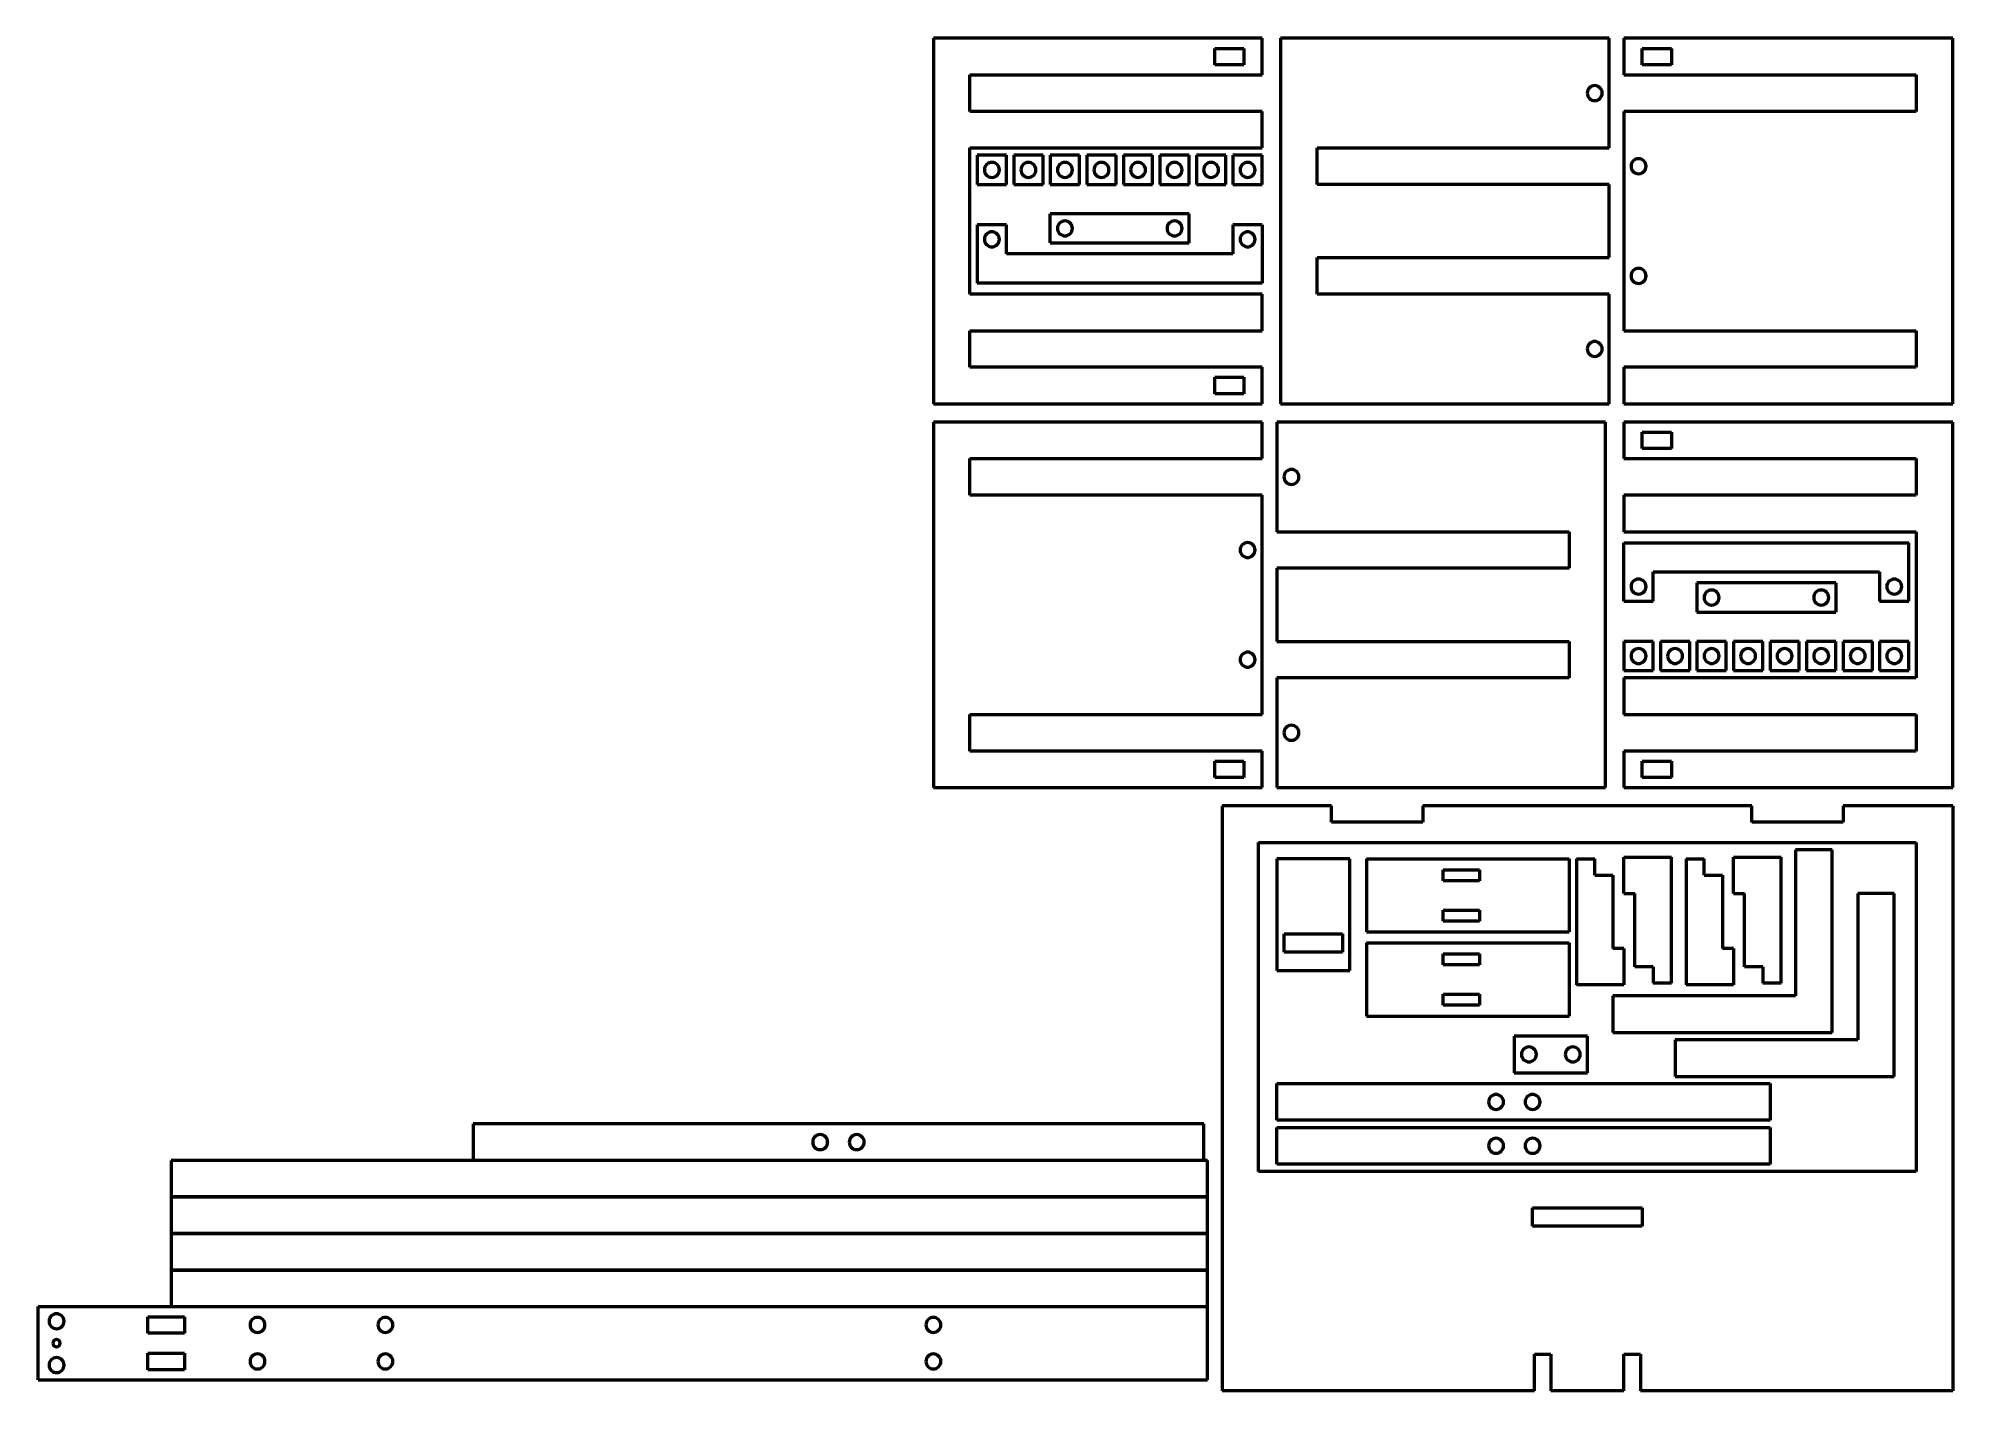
# Model space of a CAD drawing. Header units: millimetres. Extents: x 55 to 579, y 14 to 384.
import ezdxf

# ---------------------------------------------------------------- set-up
doc = ezdxf.new("R2010")
doc.units = ezdxf.units.MM
doc.header["$LTSCALE"] = 0.75
doc.layers.add('Visible', color=7, linetype='Continuous', lineweight=50)

msp = doc.modelspace()

# ---------------------------------------------------------------- linework, layer by layer
at = {"layer": 'Visible'}
for p, q in [((300.088375, 384.001026), (300.088375, 284.001026)), ((390.088375, 384.001026), (300.088375, 384.001026)), ((390.088375, 374.001026), (390.088375, 384.001026)), ((395.088375, 384.001026), (395.088375, 284.001026)), ((485.088375, 384.001026), (395.088375, 384.001026)), ((485.088375, 354.001026), (485.088375, 384.001026)), ((489.08837, 384.001029), (489.08837, 374.001029)), ((579.08837, 384.001029), (489.08837, 384.001029)), ((579.08837, 284.001029), (579.08837, 384.001029)), ((377.088371, 376.751026), (377.088371, 381.251026)), ((377.088371, 381.251026), (385.088371, 381.251026)), ((385.088371, 381.251026), (385.088371, 376.751026)), ((494.08837, 381.251029), (502.08837, 381.251029)), ((494.08837, 376.751029), (494.08837, 381.251029)), ((502.08837, 381.251029), (502.08837, 376.751029)), ((310.088375, 364.001026), (310.088375, 374.001026)), ((310.088375, 374.001026), (390.088375, 374.001026)), ((385.088371, 376.751026), (377.088371, 376.751026)), ((489.08837, 374.001029), (569.08837, 374.001029)), ((502.08837, 376.751029), (494.08837, 376.751029)), ((569.08837, 374.001029), (569.08837, 364.001029)), ((390.088375, 364.001026), (310.088375, 364.001026)), ((390.088375, 354.001026), (390.088375, 364.001026)), ((489.08837, 364.001029), (489.08837, 304.001029)), ((569.08837, 364.001029), (489.08837, 364.001029)), ((310.088375, 314.001026), (310.088375, 354.001026)), ((310.088375, 354.001026), (390.088375, 354.001026)), ((320.088375, 352.001026), (312.088375, 352.001026)), ((312.088375, 352.001026), (312.088375, 344.001026)), ((320.088375, 344.001026), (320.088375, 352.001026)), ((330.088375, 352.001026), (322.088375, 352.001026)), ((322.088375, 352.001026), (322.088375, 344.001026)), ((330.088375, 344.001026), (330.088375, 352.001026)), ((340.088375, 352.001026), (332.088375, 352.001026)), ((332.088375, 352.001026), (332.088375, 344.001026)), ((340.088375, 344.001026), (340.088375, 352.001026)), ((350.088375, 352.001026), (342.088375, 352.001026)), ((342.088375, 352.001026), (342.088375, 344.001026)), ((350.088375, 344.001026), (350.088375, 352.001026)), ((360.088375, 352.001026), (352.088375, 352.001026)), ((352.088375, 352.001026), (352.088375, 344.001026)), ((360.088375, 344.001026), (360.088375, 352.001026)), ((370.088375, 352.001026), (362.088375, 352.001026)), ((362.088375, 352.001026), (362.088375, 344.001026)), ((370.088375, 344.001026), (370.088375, 352.001026)), ((380.088375, 352.001026), (372.088375, 352.001026)), ((372.088375, 352.001026), (372.088375, 344.001026)), ((380.088375, 344.001026), (380.088375, 352.001026)), ((390.088375, 352.001026), (382.088375, 352.001026)), ((382.088375, 352.001026), (382.088375, 344.001026)), ((390.088375, 344.001026), (390.088375, 352.001026)), ((405.088375, 354.001026), (485.088375, 354.001026)), ((405.088375, 344.001026), (405.088375, 354.001026)), ((312.088375, 344.001026), (320.088375, 344.001026)), ((322.088375, 344.001026), (330.088375, 344.001026)), ((332.088375, 344.001026), (340.088375, 344.001026)), ((342.088375, 344.001026), (350.088375, 344.001026)), ((352.088375, 344.001026), (360.088375, 344.001026)), ((362.088375, 344.001026), (370.088375, 344.001026)), ((372.088375, 344.001026), (380.088375, 344.001026)), ((382.088375, 344.001026), (390.088375, 344.001026)), ((485.088375, 344.001026), (405.088375, 344.001026)), ((485.088375, 324.001026), (485.088375, 344.001026)), ((332.088372, 328.001027), (332.088372, 336.001027)), ((370.088373, 336.001027), (332.088372, 336.001027)), ((370.088373, 328.001023), (370.088373, 336.001027)), ((320.088372, 333.001027), (312.088372, 333.001027)), ((312.088372, 333.001027), (312.088372, 317.001027)), ((320.088372, 325.001027), (320.088372, 333.001027)), ((382.088372, 333.001027), (382.088372, 325.001027)), ((390.088372, 333.001027), (382.088372, 333.001027)), ((390.088372, 333.001027), (390.088372, 317.001027)), ((382.088372, 325.001027), (320.088372, 325.001027)), ((332.088372, 328.001023), (370.088373, 328.001023)), ((405.088375, 324.001026), (485.088375, 324.001026)), ((405.088375, 314.001026), (405.088375, 324.001026)), ((390.088372, 317.001027), (312.088372, 317.001027)), ((390.088375, 314.001026), (310.088375, 314.001026)), ((390.088375, 304.001026), (390.088375, 314.001026)), ((485.088375, 314.001026), (405.088375, 314.001026)), ((485.088375, 284.001026), (485.088375, 314.001026)), ((310.088375, 304.001026), (390.088375, 304.001026)), ((310.088375, 294.001026), (310.088375, 304.001026)), ((489.08837, 304.001029), (569.08837, 304.001029)), ((569.08837, 304.001029), (569.08837, 294.001029)), ((390.088375, 294.001026), (310.088375, 294.001026)), ((390.088375, 284.001026), (390.088375, 294.001026)), ((489.08837, 294.001029), (489.08837, 284.001029)), ((569.08837, 294.001029), (489.08837, 294.001029)), ((377.088375, 286.751026), (377.088375, 291.251026)), ((377.088375, 291.251026), (385.088375, 291.251026)), ((385.088375, 291.251026), (385.088375, 286.751026)), ((300.088375, 284.001026), (390.088375, 284.001026)), ((385.088375, 286.751026), (377.088375, 286.751026)), ((395.088375, 284.001026), (485.088375, 284.001026)), ((489.08837, 284.001029), (579.08837, 284.001029)), ((300.088375, 279.001026), (300.088375, 179.001026)), ((390.088375, 279.001026), (300.088375, 279.001026)), ((390.088375, 269.001026), (390.088375, 279.001026)), ((394.08837, 279.001029), (394.08837, 249.001029)), ((484.08837, 279.001029), (394.08837, 279.001029)), ((484.08837, 179.001029), (484.08837, 279.001029)), ((489.08837, 279.001029), (489.08837, 269.001029)), ((579.08837, 279.001029), (489.08837, 279.001029)), ((579.08837, 179.001029), (579.08837, 279.001029)), ((494.08837, 271.751029), (494.08837, 276.251029)), ((494.08837, 276.251029), (502.08837, 276.251029)), ((502.08837, 276.251029), (502.08837, 271.751029)), ((310.088375, 269.001026), (390.088375, 269.001026)), ((310.088375, 259.001026), (310.088375, 269.001026)), ((489.08837, 269.001029), (569.08837, 269.001029)), ((502.08837, 271.751029), (494.08837, 271.751029)), ((569.08837, 269.001029), (569.08837, 259.001029)), ((390.088375, 259.001026), (310.088375, 259.001026)), ((390.088375, 199.001026), (390.088375, 259.001026)), ((569.08837, 259.001029), (489.08837, 259.001029)), ((489.08837, 259.001029), (489.08837, 249.001029)), ((394.08837, 249.001029), (474.08837, 249.001029)), ((474.08837, 249.001029), (474.08837, 239.001029)), ((489.08837, 249.001029), (569.08837, 249.001029)), ((569.08837, 249.001029), (569.08837, 209.001029)), ((489.088372, 246.001027), (567.088372, 246.001027)), ((489.088372, 230.001027), (489.088372, 246.001027)), ((567.088372, 230.001027), (567.088372, 246.001027)), ((394.08837, 239.001029), (394.08837, 219.001029)), ((474.08837, 239.001029), (394.08837, 239.001029)), ((497.088372, 230.001027), (497.088372, 238.001027)), ((497.088372, 238.001027), (559.088372, 238.001027)), ((559.088372, 238.001027), (559.088372, 230.001027)), ((547.088372, 235.001031), (509.088371, 235.001031)), ((509.088371, 235.001031), (509.088371, 227.001027)), ((547.088372, 235.001027), (547.088372, 227.001027)), ((489.088372, 230.001027), (497.088372, 230.001027)), ((509.088371, 227.001027), (547.088372, 227.001027)), ((559.088372, 230.001027), (567.088372, 230.001027)), ((394.08837, 219.001029), (474.08837, 219.001029)), ((474.08837, 219.001029), (474.08837, 209.001029)), ((489.08837, 219.001029), (489.08837, 211.001029)), ((497.08837, 219.001029), (489.08837, 219.001029)), ((497.08837, 211.001029), (497.08837, 219.001029)), ((499.08837, 219.001029), (499.08837, 211.001029)), ((507.08837, 219.001029), (499.08837, 219.001029)), ((507.08837, 211.001029), (507.08837, 219.001029)), ((509.08837, 219.001029), (509.08837, 211.001029)), ((517.08837, 219.001029), (509.08837, 219.001029)), ((517.08837, 211.001029), (517.08837, 219.001029)), ((519.08837, 219.001029), (519.08837, 211.001029)), ((527.08837, 219.001029), (519.08837, 219.001029)), ((527.08837, 211.001029), (527.08837, 219.001029)), ((529.08837, 219.001029), (529.08837, 211.001029)), ((537.08837, 219.001029), (529.08837, 219.001029)), ((537.08837, 211.001029), (537.08837, 219.001029)), ((539.08837, 219.001029), (539.08837, 211.001029)), ((547.08837, 219.001029), (539.08837, 219.001029)), ((547.08837, 211.001029), (547.08837, 219.001029)), ((549.08837, 219.001029), (549.08837, 211.001029)), ((557.08837, 219.001029), (549.08837, 219.001029)), ((557.08837, 211.001029), (557.08837, 219.001029)), ((559.08837, 219.001029), (559.08837, 211.001029)), ((567.08837, 219.001029), (559.08837, 219.001029)), ((567.08837, 211.001029), (567.08837, 219.001029)), ((489.08837, 211.001029), (497.08837, 211.001029)), ((499.08837, 211.001029), (507.08837, 211.001029)), ((509.08837, 211.001029), (517.08837, 211.001029)), ((519.08837, 211.001029), (527.08837, 211.001029)), ((529.08837, 211.001029), (537.08837, 211.001029)), ((539.08837, 211.001029), (547.08837, 211.001029)), ((549.08837, 211.001029), (557.08837, 211.001029)), ((559.08837, 211.001029), (567.08837, 211.001029)), ((394.08837, 209.001029), (394.08837, 179.001029)), ((474.08837, 209.001029), (394.08837, 209.001029)), ((569.08837, 209.001029), (489.08837, 209.001029)), ((489.08837, 209.001029), (489.08837, 199.001029)), ((310.088375, 199.001026), (390.088375, 199.001026)), ((310.088375, 189.001026), (310.088375, 199.001026)), ((489.08837, 199.001029), (569.08837, 199.001029)), ((569.08837, 199.001029), (569.08837, 189.001029)), ((390.088375, 189.001026), (310.088375, 189.001026)), ((390.088375, 179.001026), (390.088375, 189.001026)), ((569.08837, 189.001029), (489.08837, 189.001029)), ((489.08837, 189.001029), (489.08837, 179.001029)), ((377.088375, 181.751026), (377.088375, 186.251026)), ((377.088375, 186.251026), (385.088375, 186.251026)), ((385.088375, 186.251026), (385.088375, 181.751026)), ((494.088374, 186.251029), (502.088374, 186.251029)), ((494.088374, 181.751029), (494.088374, 186.251029)), ((502.088374, 186.251029), (502.088374, 181.751029)), ((300.088375, 179.001026), (390.088375, 179.001026)), ((385.088375, 181.751026), (377.088375, 181.751026)), ((394.08837, 179.001029), (484.08837, 179.001029)), ((489.08837, 179.001029), (579.08837, 179.001029)), ((502.088374, 181.751029), (494.088374, 181.751029)), ((409.08837, 174.001029), (379.08837, 174.001029)), ((379.08837, 174.001029), (379.08837, 14.001029)), ((409.08837, 169.501029), (409.08837, 174.001029)), ((524.08837, 174.001029), (434.08837, 174.001029)), ((434.08837, 174.001029), (434.08837, 169.501029)), ((524.08837, 169.501029), (524.08837, 174.001029)), ((579.08837, 174.001029), (549.08837, 174.001029)), ((549.08837, 174.001029), (549.08837, 169.501029)), ((579.08837, 174.001029), (579.08837, 14.001029)), ((434.08837, 169.501029), (409.08837, 169.501029)), ((549.08837, 169.501029), (524.08837, 169.501029)), ((389.08837, 164.001029), (569.08837, 164.001029)), ((389.08837, 74.001029), (389.08837, 164.001029)), ((569.08837, 164.001029), (569.08837, 74.001029)), ((394.08837, 159.501029), (394.08837, 129.001029)), ((414.08837, 159.501029), (394.08837, 159.501029)), ((414.08837, 129.001029), (414.08837, 159.501029)), ((418.58837, 159.501029), (418.58837, 139.501029)), ((418.58837, 159.501029), (474.08837, 159.501029)), ((474.08837, 159.501029), (474.08837, 139.501029)), ((476.08837, 159.501029), (481.08837, 159.501029)), ((476.08837, 159.501029), (476.08837, 125.001029)), ((481.08837, 155.001029), (481.08837, 159.501029)), ((489.08837, 150.001029), (489.08837, 160.001029)), ((489.08837, 160.001029), (502.08837, 160.001029)), ((502.08837, 125.501029), (502.08837, 160.001029)), ((506.08837, 159.501029), (511.08837, 159.501029)), ((506.08837, 159.501029), (506.08837, 125.001029)), ((511.08837, 155.001029), (511.08837, 159.501029)), ((519.08837, 150.001029), (519.08837, 160.001029)), ((519.08837, 160.001029), (532.08837, 160.001029)), ((532.08837, 125.501029), (532.08837, 160.001029)), ((536.08837, 162.001029), (536.08837, 122.001029)), ((546.08837, 162.001029), (536.08837, 162.001029)), ((546.08837, 112.001029), (546.08837, 162.001029)), ((439.58837, 153.501029), (439.58837, 156.501029)), ((439.58837, 156.501029), (449.58837, 156.501029)), ((449.58837, 153.501029), (439.58837, 153.501029)), ((449.58837, 156.501029), (449.58837, 153.501029)), ((481.08837, 155.001029), (486.08837, 155.001029)), ((486.08837, 155.001029), (486.08837, 135.001029)), ((511.08837, 155.001029), (516.08837, 155.001029)), ((516.08837, 155.001029), (516.08837, 135.001029)), ((489.08837, 150.001029), (492.08837, 150.001029)), ((492.08837, 130.001029), (492.08837, 150.001029)), ((519.08837, 150.001029), (522.08837, 150.001029)), ((522.08837, 130.001029), (522.08837, 150.001029)), ((553.08837, 150.001029), (553.08837, 110.001029)), ((563.08837, 150.001029), (553.08837, 150.001029)), ((563.08837, 100.001029), (563.08837, 150.001029)), ((439.58837, 142.501029), (439.58837, 145.501029)), ((439.58837, 145.501029), (449.58837, 145.501029)), ((449.58837, 142.501029), (439.58837, 142.501029)), ((449.58837, 145.501029), (449.58837, 142.501029)), ((396.08837, 139.001029), (412.08837, 139.001029)), ((396.08837, 134.001029), (396.08837, 139.001029)), ((412.08837, 139.001029), (412.08837, 134.001029)), ((418.58837, 139.501029), (474.08837, 139.501029)), ((418.58837, 136.501029), (418.58837, 116.501029)), ((418.58837, 136.501029), (474.08837, 136.501029)), ((474.08837, 136.501029), (474.08837, 116.501029)), ((412.08837, 134.001029), (396.08837, 134.001029)), ((439.58837, 130.501029), (439.58837, 133.501029)), ((439.58837, 133.501029), (449.58837, 133.501029)), ((449.58837, 133.501029), (449.58837, 130.501029)), ((489.08837, 135.001029), (486.08837, 135.001029)), ((489.08837, 135.001029), (489.08837, 125.001029)), ((519.08837, 135.001029), (516.08837, 135.001029)), ((519.08837, 135.001029), (519.08837, 125.001029)), ((394.08837, 129.001029), (414.08837, 129.001029)), ((449.58837, 130.501029), (439.58837, 130.501029)), ((497.08837, 130.001029), (492.08837, 130.001029)), ((497.08837, 130.001029), (497.08837, 125.501029)), ((527.08837, 130.001029), (522.08837, 130.001029)), ((527.08837, 130.001029), (527.08837, 125.501029)), ((439.58837, 119.501029), (439.58837, 122.501029)), ((439.58837, 122.501029), (449.58837, 122.501029)), ((449.58837, 122.501029), (449.58837, 119.501029)), ((489.08837, 125.001029), (476.08837, 125.001029)), ((486.08837, 122.001029), (486.08837, 112.001029)), ((536.08837, 122.001029), (486.08837, 122.001029)), ((502.08837, 125.501029), (497.08837, 125.501029)), ((519.08837, 125.001029), (506.08837, 125.001029)), ((532.08837, 125.501029), (527.08837, 125.501029)), ((418.58837, 116.501029), (474.08837, 116.501029)), ((449.58837, 119.501029), (439.58837, 119.501029)), ((459.08837, 111.001029), (459.08837, 101.001029)), ((479.08837, 111.001029), (459.08837, 111.001029)), ((479.08837, 101.001029), (479.08837, 111.001029)), ((486.08837, 112.001029), (546.08837, 112.001029)), ((503.08837, 110.001029), (503.08837, 100.001029)), ((553.08837, 110.001029), (503.08837, 110.001029)), ((459.08837, 101.001029), (479.08837, 101.001029)), ((503.08837, 100.001029), (563.08837, 100.001029)), ((394.08837, 88.001029), (394.08837, 98.001029)), ((394.08837, 98.001029), (529.08837, 98.001029)), ((529.08837, 98.001029), (529.08837, 88.001029)), ((174.08837, 87.001029), (174.08837, 77.001029)), ((374.08837, 87.001029), (174.08837, 87.001029)), ((374.08837, 77.001029), (374.08837, 87.001029)), ((529.08837, 88.001029), (394.08837, 88.001029)), ((394.08837, 76.001029), (394.08837, 86.001029)), ((394.08837, 86.001029), (529.08837, 86.001029)), ((529.08837, 86.001029), (529.08837, 76.001029)), ((91.483158, 77.001029), (91.483158, 67.001029)), ((375.076158, 77.001029), (91.483158, 77.001029)), ((375.076158, 67.001029), (375.076158, 77.001029)), ((569.08837, 74.001029), (389.08837, 74.001029)), ((529.08837, 76.001029), (394.08837, 76.001029)), ((91.483158, 67.001029), (91.483158, 57.001029)), ((375.076158, 67.001029), (91.483158, 67.001029)), ((91.483158, 67.001029), (375.076158, 67.001029)), ((375.076158, 57.001029), (375.076158, 67.001029)), ((464.08837, 59.001029), (464.08837, 64.001029)), ((464.08837, 64.001029), (494.08837, 64.001029)), ((494.08837, 64.001029), (494.08837, 59.001029)), ((494.08837, 59.001029), (464.08837, 59.001029)), ((91.483158, 57.001029), (91.483158, 47.001029)), ((375.076158, 57.001029), (91.483158, 57.001029)), ((91.483158, 57.001029), (375.076158, 57.001029)), ((375.076158, 47.001029), (375.076158, 57.001029)), ((91.483158, 47.001029), (91.483158, 37.001029)), ((375.076158, 47.001029), (91.483158, 47.001029)), ((91.483158, 47.001029), (375.076158, 47.001029)), ((375.076158, 37.001029), (375.076158, 47.001029)), ((55.076158, 37.001029), (91.483158, 37.001029)), ((55.076158, 17.001029), (55.076158, 37.001029)), ((91.483158, 37.001029), (375.076158, 37.001029)), ((375.076158, 17.001029), (375.076158, 37.001029)), ((85.076158, 34.251029), (95.076158, 34.251029)), ((85.076158, 29.751029), (85.076158, 34.251029)), ((95.076158, 34.251029), (95.076158, 29.751029)), ((95.076158, 29.751029), (85.076158, 29.751029)), ((85.076158, 19.751029), (85.076158, 24.251029)), ((85.076158, 24.251029), (95.076158, 24.251029)), ((95.076158, 24.251029), (95.076158, 19.751029)), ((464.58837, 14.001029), (464.58837, 24.001029)), ((464.58837, 24.001029), (469.08837, 24.001029)), ((469.08837, 24.001029), (469.08837, 14.001029)), ((489.08837, 24.001029), (493.58837, 24.001029)), ((489.08837, 14.001029), (489.08837, 24.001029)), ((493.58837, 24.001029), (493.58837, 14.001029)), ((55.076158, 17.001029), (375.076158, 17.001029)), ((95.076158, 19.751029), (85.076158, 19.751029)), ((464.58837, 14.001029), (379.08837, 14.001029)), ((489.08837, 14.001029), (469.08837, 14.001029)), ((579.08837, 14.001029), (493.58837, 14.001029))]:
    msp.add_line(p, q, dxfattribs=at)
at = {"layer": 'Visible', "extrusion": (0, 0, -1)}
for centre, radius in [((-481.088375, 369.001026), 2.05), ((-316.088375, 348.001026), 2.05), ((-326.088375, 348.001026), 2.05), ((-336.088375, 348.001026), 2.05), ((-346.088375, 348.001026), 2.05), ((-356.088375, 348.001026), 2.05), ((-366.088375, 348.001026), 2.05), ((-376.088375, 348.001026), 2.05), ((-386.088375, 348.001026), 2.05), ((-493.08837, 349.00103), 2.05), ((-316.088372, 329.001027), 2.05), ((-336.088372, 332.001027), 2.05), ((-366.088373, 332.001027), 2.05), ((-386.088372, 329.001027), 2.05), ((-493.08837, 319.001029), 2.05), ((-481.088375, 299.001026), 2.05), ((-398.08837, 264.001029), 2.05), ((-386.088375, 244.001026), 2.05), ((-493.088372, 234.001027), 2.05), ((-563.088372, 234.001027), 2.05), ((-513.088371, 231.001027), 2.05), ((-543.088372, 231.001027), 2.05), ((-386.088375, 214.001025), 2.05), ((-493.08837, 215.001029), 2.05), ((-503.08837, 215.001029), 2.05), ((-513.08837, 215.001029), 2.05), ((-523.08837, 215.001029), 2.05), ((-533.08837, 215.001029), 2.05), ((-543.08837, 215.001029), 2.05), ((-553.08837, 215.001029), 2.05), ((-563.08837, 215.001029), 2.05), ((-398.08837, 194.001029), 2.05), ((-463.088371, 106.001028), 2.05), ((-475.08837, 106.001028), 2.05), ((-454.08837, 93.00103), 2.05), ((-464.08837, 93.00103), 2.05), ((-269.08837, 82.001029), 2.05), ((-279.08837, 82.001029), 2.05), ((-454.08837, 81.00103), 2.05), ((-464.08837, 81.00103), 2.05), ((-60.076157, 33.001029), 2.05), ((-115.076157, 32.001029), 2.05), ((-150.076157, 32.001029), 2.05), ((-300.076157, 32.001029), 2.05), ((-60.076158, 27.001029), 1), ((-60.076157, 21.00103), 2.05), ((-115.076157, 22.001029), 2.05), ((-150.076157, 22.001029), 2.05), ((-300.076157, 22.001029), 2.05)]:
    msp.add_circle(centre, radius, dxfattribs=at)

doc.saveas('drawing.dxf')
